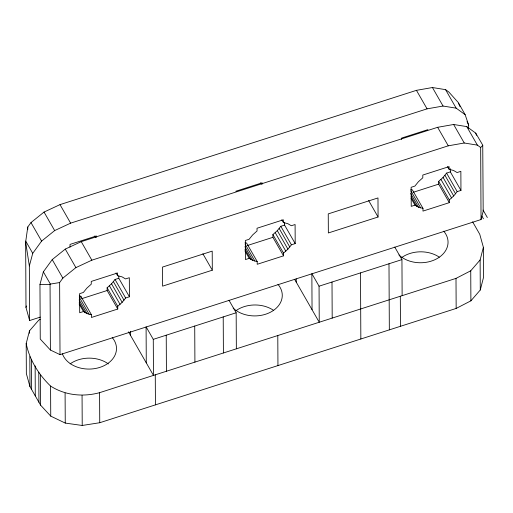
<?xml version="1.0" encoding="UTF-8"?>
<svg xmlns="http://www.w3.org/2000/svg" width="513" height="513" viewBox="0 0 513 513"><rect width="100%" height="100%" fill="white"/><g stroke="black" fill="none" stroke-linecap="round" stroke-linejoin="round"><path stroke-width="0.77" d="M468.619 128.545L468.664 125.076L465.15 114.681L458.333 102.594L448.843 92.032L445.56 89.647L432.433 87.531L416.447 90.339L60.002 204.629L44.041 212.061L30.985 222.578L27.773 227.002L25.65 242.033L25.99 307.473L29.626 320.535L40.296 317.117M25.99 307.473L26.387 305.953M472.614 221.808L479.745 234.249L483.381 247.298L483.535 277.341L480.277 289.999L470.896 300.836L456.16 308.435L99.74 422.725L82.221 425.469L65.254 423.084L50.742 416.126L40.598 405.161L29.978 386.648L26.349 373.592L26.195 343.55L29.453 330.891L38.834 320.054L40.232 319.33M481.04 219.545L483.188 211.209L482.739 145.141L475.724 133.117L466.753 126.602L453.627 124.492L437.647 127.301L81.24 241.661L65.279 249.094L52.223 259.61L43.355 271.852L39.963 284.465L40.251 339.055L50.396 350.026L60.015 354.637L481.04 219.545L480.668 147.507L482.771 145.397M480.277 289.999L480.123 259.956L483.381 247.298M29.626 320.535L29.344 265.946L32.736 253.332L41.604 241.097L54.66 230.581L70.621 223.149L427.066 108.852L443.052 106.044L456.179 108.16L465.15 114.681M50.396 350.026L50.056 284.58L50.37 284.08L59.636 282.554L62.849 278.129L75.905 267.613L91.859 260.174L448.272 145.82L464.252 143.005L477.379 145.121L480.668 147.507M79.265 295.93L80.81 296.225L91.436 314.745L91.449 317.47L117.766 309.031L107.14 290.512L107.127 287.78L111.533 283.811L115.034 279.482L118.804 278.27L118.792 275.885M117.766 309.031L117.753 306.299L122.158 302.33L125.659 297.995L129.43 296.79L129.321 277.713L125.557 278.925L122.023 276.847L117.586 275.718L116.009 272.974M245.034 242.745L246.58 243.04L257.205 261.553L257.218 264.285L283.535 255.84L272.91 237.327L272.897 234.595L277.302 230.626L280.803 226.291L284.574 225.085L284.561 222.7M283.535 255.84L283.522 253.108L287.928 249.138L291.429 244.81L295.199 243.598L295.09 224.527L291.326 225.733L287.793 223.662L283.356 222.527L281.778 219.782M410.804 189.554L412.349 189.848L422.975 208.368L422.988 211.093L449.305 202.654L438.679 184.135L438.666 181.403L443.072 177.434L446.573 173.099L450.343 171.893L450.324 168.713M449.305 202.654L449.292 199.923L453.697 195.953L457.198 191.618L460.963 190.413L460.86 171.336L457.096 172.548L453.563 170.47L449.125 169.341L447.548 166.597M26.195 343.55C29.497 359.882 38.655 374.605 50.588 386.077C65.164 395.427 83.042 397.152 99.586 392.682L455.999 278.392L470.742 270.793L480.123 259.956M235.8 191.246L262.117 182.808L262.124 184.173M427.906 129.648L401.589 138.087L401.596 139.453M81.58 298.713L107.14 290.512M247.349 245.528L272.91 237.327M413.112 192.337L438.679 184.135M91.436 314.745L86.998 313.61L83.465 311.538L79.695 312.744L79.592 293.673L83.362 292.461L86.864 288.133L91.269 284.164L91.256 281.432L117.573 272.987L117.586 275.718M212.311 270.191L162.583 286.151L162.48 267.081L212.209 251.12L212.311 270.191L202.866 253.736M257.205 261.553L252.768 260.424L249.235 258.347L245.464 259.559L245.361 240.482L249.126 239.276L252.633 234.941L257.039 230.972L257.026 228.24L283.343 219.801L283.356 222.527M378.081 217.005L328.352 232.96L328.249 213.889L377.978 197.935L378.081 217.005L368.635 200.545M422.975 208.368L418.537 207.233L415.004 205.155L411.234 206.367L411.131 187.296L414.895 186.084L418.396 181.749L422.808 177.78L422.795 175.055L449.112 166.61L449.125 169.341M128.487 331.847L153.47 375.401L153.278 339.35L236.166 312.77L228.978 300.233M294.654 279.373L319.246 322.241L319.054 286.19L401.942 259.61L394.754 247.074M39.963 284.465L50.056 284.58M50.37 284.08L43.355 271.852M32.736 253.332L25.721 241.097M445.56 89.647L456.179 108.16M466.753 126.602L477.379 145.121M432.433 87.531L443.052 106.044M453.627 124.492L464.252 143.005M416.447 90.339L427.066 108.852M437.647 127.301L448.272 145.82M483.073 210.067L487.35 217.525M481.919 216.14L483.432 218.782M450.343 171.893L460.963 190.413M446.573 173.099L457.198 191.618M444.951 175.305L455.57 193.818M443.072 177.434L453.697 195.953M440.975 179.479L451.594 197.992M438.666 181.403L449.292 199.923M410.817 190.778L420.654 207.919M410.669 193.516L418.537 207.233M411.137 196.71L416.646 206.309M411.067 198.3L415.004 205.155M260.559 182.795L261.348 184.167M284.574 225.085L295.199 243.598M319.054 286.19L311.866 273.653L312.051 309.711M280.803 226.291L291.429 244.81M279.181 228.49L289.8 247.009M277.302 230.626L287.928 249.138M275.205 232.665L285.824 251.184M272.897 234.595L283.522 253.108M245.047 243.964L254.884 261.111M244.9 246.708L252.768 260.424M244.977 249.209L250.876 259.501M244.906 250.806L249.235 258.347M94.777 235.954L95.559 237.32M118.804 278.27L129.43 296.79M153.278 339.35L146.09 326.813L146.276 362.864M115.034 279.482L125.659 297.995M113.411 281.682L124.031 300.195M111.533 283.811L122.158 302.33M109.436 285.856L120.061 304.369M81.24 241.661L91.859 260.174M60.002 204.629L70.621 223.149M107.127 287.78L117.753 306.299M44.041 212.061L54.66 230.581M65.279 249.094L75.905 267.613M79.278 297.155L89.115 314.302M79.13 299.893L86.998 313.61M79.207 302.401L85.107 312.686M79.137 303.991L83.465 311.538M52.223 259.61L62.849 278.129M30.985 222.578L41.604 241.097M458.442 103.228L460.09 106.755M467.016 121.555L468.664 125.076M475.724 133.117L476.474 135.349M25.65 242.033L29.344 265.946M470.742 270.793L470.896 300.836M455.999 278.392L456.16 308.435M401.942 259.61L402.128 295.661M400.313 296.245L400.467 326.294M388.989 263.765L389.335 329.859M360.498 272.903L360.844 338.997M332.007 282.035L332.193 318.092M296.219 278.925L296.238 282.131M277.789 335.534L277.95 365.577M236.166 312.77L236.352 348.821M223.213 316.925L223.405 352.976M194.722 326.056L194.914 362.114M166.231 335.194L166.417 371.252M155.272 374.823L155.433 404.866M130.443 331.283L130.462 335.29M99.586 392.682L99.74 422.725M96.341 237.333L96.335 235.967L70.012 244.406L70.031 247.131M82.061 395.427L82.221 425.469M80.81 296.225L80.817 297.591M65.093 393.041L65.254 423.084M59.636 282.554L60.015 354.637M50.588 386.077L50.742 416.126M40.444 375.118L40.598 405.161M38.783 372.22L38.943 402.269M35.134 365.859L35.288 395.901M31.485 359.498L31.639 389.54M29.825 356.606L29.978 386.648M29.453 330.891L29.465 333.264M27.773 227.002L27.785 229.407M277.969 284.356A27.49 20.494 -0.3 0 1 270.678 312.109A27.49 20.494 -0.3 0 1 233.159 308.127M443.745 231.196A27.49 20.494 -0.3 0 1 436.454 258.95A27.49 20.494 -0.3 0 1 398.934 254.967M112.193 337.516A27.49 20.494 -0.3 0 1 99.984 367.346A27.49 20.494 -0.3 0 1 62.4 353.79M235.935 310.705A27.49 20.494 -0.3 0 1 273.512 310.314M401.711 257.545A27.49 20.494 -0.3 0 1 439.288 257.154M70.159 363.864A27.49 20.494 -0.3 0 1 108.39 363.935"/></g></svg>
